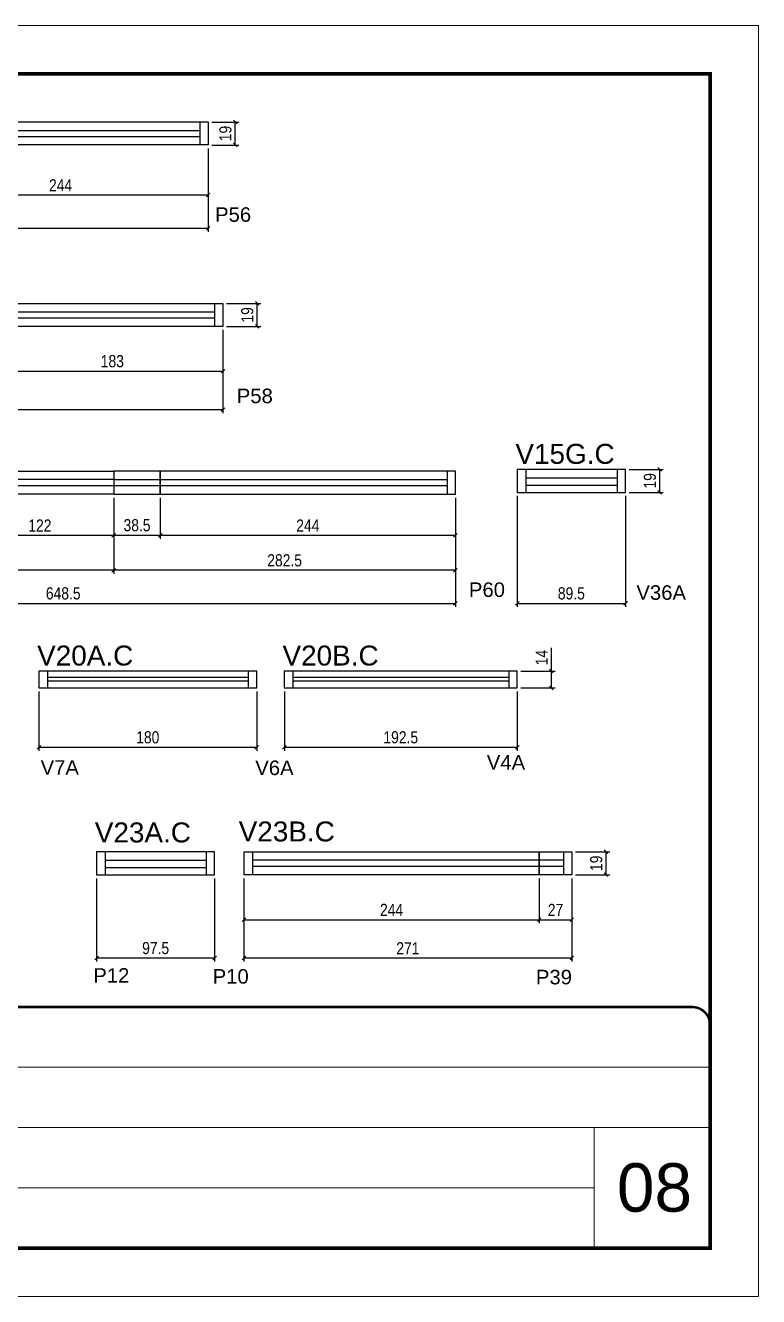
# Model space of a CAD drawing. Header units: millimetres. Extents: x 1659 to 9159, y 667 to 9133.
# Drawn here: x 7944 to 8550, y 1816 to 2866 of the extents above; entities that cross this region are included whole.
import ezdxf

# ---------------------------------------------------------------- set-up
doc = ezdxf.new("R2010")
doc.units = ezdxf.units.MM
doc.linetypes.add('CONTINUO', pattern=[0])
doc.linetypes.add('DASHED', pattern=[0.75, 0.5, -0.25])
for name, color, linetype in [('5', 5, 'Continuous'), ('COTA', 241, 'Continuous'), ('NOMENCLATURA', 7, 'Continuous'), ('Painéis', 200, 'Continuous'), ('SARR_2.2x7', 40, 'Continuous'), ('SARR_EDITAR', 141, 'Continuous')]:
    doc.layers.add(name, color=color, linetype=linetype)
for name, color, linetype, lineweight in [('CARIMBO', 255, 'Continuous', 9), ('Folhas', 255, 'Continuous', 9), ('SARRAFO DE PRESSAO', 251, 'DASHED', 9)]:
    doc.layers.add(name, color=color, linetype=linetype, lineweight=lineweight)
doc.styles.add('ARIAL', font='arial.ttf')
doc.styles.add('COTA TECNICA', font='techl___.ttf', dxfattribs={"height": 10})
doc.styles.add('COTA TECNICA-50', font='techl___.ttf', dxfattribs={"height": 10})
doc.styles.get("Standard").update_dxf_attribs({"font": 'arial.ttf'})
doc.dimstyles.new('COTA PAINEL-50', dxfattribs={"dimtxt": 10, "dimasz": 3, "dimexe": 3, "dimexo": 3, "dimgap": 3, "dimtad": 1, "dimdec": 1, "dimzin": 12, "dimdsep": 46, "dimtxsty": 'COTA TECNICA-50', "dimblk1": 'OBLIQUE', "dimblk2": 'OBLIQUE', "dimsah": 1, "dimcen": 0.9, "dimclrd": 4, "dimclre": 4, "dimclrt": 240, "dimadec": 1, "dimazin": 3, "dimtfac": 1, "dimtdec": 1, "dimtmove": 0, "dimatfit": 3, "dimfxl": 0, "dimtolj": 1, "dimtzin": 12, "dimarcsym": 0})
doc.dimstyles.new('PAINEL', dxfattribs={"dimtxt": 10, "dimasz": 3, "dimexe": 3, "dimexo": 3, "dimgap": 3, "dimtad": 1, "dimdec": 1, "dimzin": 12, "dimdsep": 46, "dimtxsty": 'COTA TECNICA', "dimblk1": 'OBLIQUE', "dimblk2": 'OBLIQUE', "dimsah": 1, "dimcen": 0.9, "dimclrd": 4, "dimclre": 4, "dimclrt": 240, "dimadec": 1, "dimazin": 3, "dimtfac": 1, "dimtdec": 1, "dimtmove": 0, "dimatfit": 3, "dimfxl": 0, "dimtolj": 1, "dimtzin": 12, "dimarcsym": 0})

# ---------------------------------------------------------------- blocks, each defined once
blk = doc.blocks.new('9999999999')
at = {"color": 30, "linetype": 'CONTINUO'}
for p, q in [((98564.6, 34379.6), (99584, 34379.6)), ((98564.6, 34329.8), (99488, 34329.8)), ((99584, 34329.8), (99488, 34329.8)), ((99488, 34329.8), (99488, 34230.2)), ((98564.6, 34280), (99488, 34280))]:
    blk.add_line(p, q, dxfattribs=at)
at = {"color": 30, "linetype": 'CONTINUO', "const_width": 2}
blk.add_lwpolyline([(99584, 34230.2), (99584, 34414.4, 0.414214), (99569, 34429.4), (98229, 34429.4, 0.414214), (98214, 34414.4), (98214, 34245.2, 0.414214), (98229, 34230.2), (99584, 34230.2)], format="xyb", dxfattribs=at)
at = {"layer": 'Folhas'}
blk.add_lwpolyline([(98139, 34190.2), (99624, 34190.2), (99624, 35240.2), (98139, 35240.2)], close=True, dxfattribs=at)
at = {"layer": 'Folhas', "color": 30, "const_width": 3}
blk.add_lwpolyline([(98214, 34230.2), (99584, 34230.2), (99584, 35200.2), (98214, 35200.2)], close=True, dxfattribs=at)
blk = doc.blocks.new('_Oblique')
at = {"color": 0, "linetype": 'ByBlock', "lineweight": -2}
blk.add_line((-0.5, -0.5), (0.5, 0.5), dxfattribs=at)
blk = doc.blocks.new('*D63')
at = {"layer": 'COTA', "color": 4, "linetype": 'ByBlock', "lineweight": -2}
for p, q in [((7851.4, 2764.2), (7851.4, 2722.8)), ((8095.4, 2764.2), (8095.4, 2722.8)), ((8095.4, 2725.8), (7851.4, 2725.8))]:
    blk.add_line(p, q, dxfattribs=at)
at = {"layer": 'Defpoints', "color": 0, "linetype": 'ByBlock'}
for p in [(7851.4, 2767.2), (8095.4, 2767.2), (7851.4, 2725.8)]:
    blk.add_point(p, dxfattribs=at)
at = {"layer": 'COTA', "color": 4, "linetype": 'ByBlock', "lineweight": -2, "xscale": 3, "yscale": 3, "zscale": 3, "rotation": 180}
blk.add_blockref('_Oblique', (7851.4, 2725.8), dxfattribs=at)
at = {"layer": 'COTA', "color": 4, "linetype": 'ByBlock', "lineweight": -2, "xscale": 3, "yscale": 3, "zscale": 3}
blk.add_blockref('_Oblique', (8095.4, 2725.8), dxfattribs=at)
at = {"layer": 'COTA', "color": 240, "linetype": 'ByBlock', "insert": (7973.4, 2733.9), "char_height": 10, "attachment_point": 5, "style": 'COTA TECNICA-50'}
blk.add_mtext('\\A1;244', dxfattribs=at)
blk = doc.blocks.new('*D169')
at = {"layer": 'COTA', "color": 4, "lineweight": -2}
for p, q in [((7606.9, 2764.2), (7606.9, 2695.5)), ((8095.4, 2764.2), (8095.4, 2695.5)), ((7606.9, 2698.5), (8095.4, 2698.5))]:
    blk.add_line(p, q, dxfattribs=at)
at = {"layer": 'Defpoints', "color": 0}
for p in [(7606.9, 2767.2), (8095.4, 2767.2), (8095.4, 2698.5)]:
    blk.add_point(p, dxfattribs=at)
at = {"layer": 'COTA', "color": 4, "lineweight": -2, "xscale": 3, "yscale": 3, "zscale": 3, "rotation": 180}
blk.add_blockref('_Oblique', (7606.9, 2698.5), dxfattribs=at)
at = {"layer": 'COTA', "color": 4, "lineweight": -2, "xscale": 3, "yscale": 3, "zscale": 3}
blk.add_blockref('_Oblique', (8095.4, 2698.5), dxfattribs=at)
at = {"layer": 'COTA', "color": 240, "insert": (7851.2, 2706.6), "char_height": 10, "attachment_point": 5, "style": 'COTA TECNICA'}
blk.add_mtext('\\A1;488.5', dxfattribs=at)
blk = doc.blocks.new('*D170')
at = {"layer": 'COTA', "color": 4, "lineweight": -2}
for p, q in [((8098.4, 2786.2), (8120.8, 2786.2)), ((8117.8, 2767.2), (8117.8, 2786.2)), ((8098.4, 2767.2), (8120.8, 2767.2))]:
    blk.add_line(p, q, dxfattribs=at)
at = {"layer": 'Defpoints', "color": 0}
for p in [(8095.4, 2786.2), (8117.8, 2786.2), (8095.4, 2767.2)]:
    blk.add_point(p, dxfattribs=at)
at = {"layer": 'COTA', "color": 4, "lineweight": -2, "xscale": 3, "yscale": 3, "zscale": 3}
for p, rotation in [((8117.8, 2786.2), 90), ((8117.8, 2767.2), 270)]:
    blk.add_blockref('_Oblique', p, dxfattribs=dict(at, rotation=rotation))
at = {"layer": 'COTA', "color": 240, "insert": (8109.7, 2776.7), "char_height": 10, "attachment_point": 5, "rotation": 90, "style": 'COTA TECNICA'}
blk.add_mtext('\\A1;19', dxfattribs=at)
blk = doc.blocks.new('*D67')
at = {"layer": 'COTA', "color": 4, "lineweight": -2}
for p, q in [((8110.6, 2636.4), (8138.9, 2636.4)), ((8135.9, 2617.4), (8135.9, 2636.4)), ((8110.6, 2617.4), (8138.9, 2617.4))]:
    blk.add_line(p, q, dxfattribs=at)
at = {"layer": 'Defpoints', "color": 0}
for p in [(8107.6, 2636.4), (8135.9, 2636.4), (8107.6, 2617.4)]:
    blk.add_point(p, dxfattribs=at)
at = {"layer": 'COTA', "color": 4, "lineweight": -2, "xscale": 3, "yscale": 3, "zscale": 3}
for p, rotation in [((8135.9, 2636.4), 90), ((8135.9, 2617.4), 270)]:
    blk.add_blockref('_Oblique', p, dxfattribs=dict(at, rotation=rotation))
at = {"layer": 'COTA', "color": 240, "insert": (8127.8, 2626.9), "char_height": 10, "attachment_point": 5, "rotation": 90, "style": 'COTA TECNICA'}
blk.add_mtext('\\A1;19', dxfattribs=at)
blk = doc.blocks.new('*D69')
at = {"layer": 'COTA', "color": 4, "linetype": 'ByBlock', "lineweight": -2}
for p, q in [((7924.7, 2614.4), (7924.7, 2577.4)), ((8107.6, 2614.4), (8107.6, 2577.4)), ((7924.7, 2580.4), (8107.6, 2580.4))]:
    blk.add_line(p, q, dxfattribs=at)
at = {"layer": 'Defpoints', "color": 0, "linetype": 'ByBlock'}
for p in [(7924.7, 2617.4), (8107.6, 2617.4), (8107.6, 2580.4)]:
    blk.add_point(p, dxfattribs=at)
at = {"layer": 'COTA', "color": 4, "linetype": 'ByBlock', "lineweight": -2, "xscale": 3, "yscale": 3, "zscale": 3, "rotation": 180}
blk.add_blockref('_Oblique', (7924.7, 2580.4), dxfattribs=at)
at = {"layer": 'COTA', "color": 4, "linetype": 'ByBlock', "lineweight": -2, "xscale": 3, "yscale": 3, "zscale": 3}
blk.add_blockref('_Oblique', (8107.6, 2580.4), dxfattribs=at)
at = {"layer": 'COTA', "color": 240, "linetype": 'ByBlock', "insert": (8016.2, 2588.6), "char_height": 10, "attachment_point": 5, "style": 'COTA TECNICA-50'}
blk.add_mtext('\\A1;183', dxfattribs=at)
blk = doc.blocks.new('*D172')
at = {"layer": 'COTA', "color": 4, "lineweight": -2}
for p, q in [((7680.7, 2614.4), (7680.7, 2545.7)), ((8107.6, 2614.4), (8107.6, 2545.7)), ((7680.7, 2548.7), (8107.6, 2548.7))]:
    blk.add_line(p, q, dxfattribs=at)
at = {"layer": 'Defpoints', "color": 0}
for p in [(7680.7, 2617.4), (8107.6, 2617.4), (8107.6, 2548.7)]:
    blk.add_point(p, dxfattribs=at)
at = {"layer": 'COTA', "color": 4, "lineweight": -2, "xscale": 3, "yscale": 3, "zscale": 3, "rotation": 180}
blk.add_blockref('_Oblique', (7680.7, 2548.7), dxfattribs=at)
at = {"layer": 'COTA', "color": 4, "lineweight": -2, "xscale": 3, "yscale": 3, "zscale": 3}
blk.add_blockref('_Oblique', (8107.6, 2548.7), dxfattribs=at)
at = {"layer": 'COTA', "color": 240, "insert": (7894.2, 2556.8), "char_height": 10, "attachment_point": 5, "style": 'COTA TECNICA'}
blk.add_mtext('\\A1;427', dxfattribs=at)
blk = doc.blocks.new('*D73')
at = {"layer": 'COTA', "color": 4, "linetype": 'ByBlock', "lineweight": -2}
for p, q in [((7651.3, 2475.9), (7651.3, 2413)), ((8017.3, 2475.9), (8017.3, 2413)), ((8017.3, 2416), (7651.3, 2416))]:
    blk.add_line(p, q, dxfattribs=at)
at = {"layer": 'Defpoints', "color": 0, "linetype": 'ByBlock'}
for p in [(7651.3, 2478.9), (8017.3, 2478.9), (7651.3, 2416)]:
    blk.add_point(p, dxfattribs=at)
at = {"layer": 'COTA', "color": 4, "linetype": 'ByBlock', "lineweight": -2, "xscale": 3, "yscale": 3, "zscale": 3, "rotation": 180}
blk.add_blockref('_Oblique', (7651.3, 2416), dxfattribs=at)
at = {"layer": 'COTA', "color": 4, "linetype": 'ByBlock', "lineweight": -2, "xscale": 3, "yscale": 3, "zscale": 3}
blk.add_blockref('_Oblique', (8017.3, 2416), dxfattribs=at)
at = {"layer": 'COTA', "color": 240, "linetype": 'ByBlock', "insert": (7834.3, 2424.2), "char_height": 10, "attachment_point": 5, "style": 'COTA TECNICA-50'}
blk.add_mtext('\\A1;366', dxfattribs=at)
blk = doc.blocks.new('*D75')
at = {"layer": 'COTA', "color": 4, "linetype": 'ByBlock', "lineweight": -2}
for p, q in [((7895.3, 2475.9), (7895.3, 2441.9)), ((8017.3, 2475.9), (8017.3, 2441.9)), ((7895.3, 2444.9), (8017.3, 2444.9))]:
    blk.add_line(p, q, dxfattribs=at)
at = {"layer": 'Defpoints', "color": 0, "linetype": 'ByBlock'}
for p in [(7895.3, 2478.9), (8017.3, 2478.9), (8017.3, 2444.9)]:
    blk.add_point(p, dxfattribs=at)
at = {"layer": 'COTA', "color": 4, "linetype": 'ByBlock', "lineweight": -2, "xscale": 3, "yscale": 3, "zscale": 3, "rotation": 180}
blk.add_blockref('_Oblique', (7895.3, 2444.9), dxfattribs=at)
at = {"layer": 'COTA', "color": 4, "linetype": 'ByBlock', "lineweight": -2, "xscale": 3, "yscale": 3, "zscale": 3}
blk.add_blockref('_Oblique', (8017.3, 2444.9), dxfattribs=at)
at = {"layer": 'COTA', "color": 240, "linetype": 'ByBlock', "insert": (7956.3, 2452.9), "char_height": 10, "attachment_point": 5, "style": 'COTA TECNICA-50'}
blk.add_mtext('\\A1;122', dxfattribs=at)
blk = doc.blocks.new('*D76')
at = {"layer": 'COTA', "color": 4, "linetype": 'ByBlock', "lineweight": -2}
for p, q in [((8017.3, 2475.9), (8017.3, 2413)), ((8299.8, 2475.9), (8299.8, 2413)), ((8299.8, 2416), (8017.3, 2416))]:
    blk.add_line(p, q, dxfattribs=at)
at = {"layer": 'Defpoints', "color": 0, "linetype": 'ByBlock'}
for p in [(8017.3, 2478.9), (8299.8, 2478.9), (8017.3, 2416)]:
    blk.add_point(p, dxfattribs=at)
at = {"layer": 'COTA', "color": 4, "linetype": 'ByBlock', "lineweight": -2, "xscale": 3, "yscale": 3, "zscale": 3, "rotation": 180}
blk.add_blockref('_Oblique', (8017.3, 2416), dxfattribs=at)
at = {"layer": 'COTA', "color": 4, "linetype": 'ByBlock', "lineweight": -2, "xscale": 3, "yscale": 3, "zscale": 3}
blk.add_blockref('_Oblique', (8299.8, 2416), dxfattribs=at)
at = {"layer": 'COTA', "color": 240, "linetype": 'ByBlock', "insert": (8158.6, 2424.1), "char_height": 10, "attachment_point": 5, "style": 'COTA TECNICA-50'}
blk.add_mtext('\\A1;282.5', dxfattribs=at)
blk = doc.blocks.new('*D144')
at = {"layer": 'COTA', "color": 4, "lineweight": -2}
for p, q in [((7651.3, 2475.9), (7651.3, 2385.6)), ((8299.8, 2475.9), (8299.8, 2385.6)), ((7651.3, 2388.6), (8299.8, 2388.6))]:
    blk.add_line(p, q, dxfattribs=at)
at = {"layer": 'Defpoints', "color": 0}
for p in [(7651.3, 2478.9), (8299.8, 2478.9), (8299.8, 2388.6)]:
    blk.add_point(p, dxfattribs=at)
at = {"layer": 'COTA', "color": 4, "lineweight": -2, "xscale": 3, "yscale": 3, "zscale": 3, "rotation": 180}
blk.add_blockref('_Oblique', (7651.3, 2388.6), dxfattribs=at)
at = {"layer": 'COTA', "color": 4, "lineweight": -2, "xscale": 3, "yscale": 3, "zscale": 3}
blk.add_blockref('_Oblique', (8299.8, 2388.6), dxfattribs=at)
at = {"layer": 'COTA', "color": 240, "insert": (7975.6, 2396.8), "char_height": 10, "attachment_point": 5, "style": 'COTA TECNICA'}
blk.add_mtext('\\A1;648.5', dxfattribs=at)
blk = doc.blocks.new('*D33')
at = {"layer": 'COTA', "color": 4, "lineweight": -2}
for p, q in [((8017.3, 2475.9), (8017.3, 2441.9)), ((8055.8, 2475.9), (8055.8, 2441.9)), ((8017.3, 2444.9), (8055.8, 2444.9))]:
    blk.add_line(p, q, dxfattribs=at)
at = {"layer": 'Defpoints', "color": 0}
for p in [(8017.3, 2478.9), (8055.8, 2478.9), (8055.8, 2444.9)]:
    blk.add_point(p, dxfattribs=at)
at = {"layer": 'COTA', "color": 4, "lineweight": -2, "xscale": 3, "yscale": 3, "zscale": 3, "rotation": 180}
blk.add_blockref('_Oblique', (8017.3, 2444.9), dxfattribs=at)
at = {"layer": 'COTA', "color": 4, "lineweight": -2, "xscale": 3, "yscale": 3, "zscale": 3}
blk.add_blockref('_Oblique', (8055.8, 2444.9), dxfattribs=at)
at = {"layer": 'COTA', "color": 240, "insert": (8036.6, 2453.1), "char_height": 10, "attachment_point": 5, "style": 'COTA TECNICA'}
blk.add_mtext('\\A1;38.5', dxfattribs=at)
blk = doc.blocks.new('*D34')
at = {"layer": 'COTA', "color": 4, "lineweight": -2}
for p, q in [((8055.8, 2475.9), (8055.8, 2441.9)), ((8299.8, 2475.9), (8299.8, 2441.9)), ((8055.8, 2444.9), (8299.8, 2444.9))]:
    blk.add_line(p, q, dxfattribs=at)
at = {"layer": 'Defpoints', "color": 0}
for p in [(8055.8, 2478.9), (8299.8, 2478.9), (8299.8, 2444.9)]:
    blk.add_point(p, dxfattribs=at)
at = {"layer": 'COTA', "color": 4, "lineweight": -2, "xscale": 3, "yscale": 3, "zscale": 3, "rotation": 180}
blk.add_blockref('_Oblique', (8055.8, 2444.9), dxfattribs=at)
at = {"layer": 'COTA', "color": 4, "lineweight": -2, "xscale": 3, "yscale": 3, "zscale": 3}
blk.add_blockref('_Oblique', (8299.8, 2444.9), dxfattribs=at)
at = {"layer": 'COTA', "color": 240, "insert": (8177.8, 2452.9), "char_height": 10, "attachment_point": 5, "style": 'COTA TECNICA'}
blk.add_mtext('\\A1;244', dxfattribs=at)
blk = doc.blocks.new('*D145')
at = {"layer": 'COTA', "color": 4, "linetype": 'ByBlock', "lineweight": -2}
for p, q in [((8350.9, 2477.3), (8350.9, 2385.6)), ((8440.4, 2477.3), (8440.4, 2385.6)), ((8350.9, 2388.6), (8440.4, 2388.6))]:
    blk.add_line(p, q, dxfattribs=at)
at = {"layer": 'Defpoints', "color": 0, "linetype": 'ByBlock'}
for p in [(8350.9, 2480.3), (8440.4, 2480.3), (8440.4, 2388.6)]:
    blk.add_point(p, dxfattribs=at)
at = {"layer": 'COTA', "color": 4, "linetype": 'ByBlock', "lineweight": -2, "xscale": 3, "yscale": 3, "zscale": 3, "rotation": 180}
blk.add_blockref('_Oblique', (8350.9, 2388.6), dxfattribs=at)
at = {"layer": 'COTA', "color": 4, "linetype": 'ByBlock', "lineweight": -2, "xscale": 3, "yscale": 3, "zscale": 3}
blk.add_blockref('_Oblique', (8440.4, 2388.6), dxfattribs=at)
at = {"layer": 'COTA', "color": 240, "linetype": 'ByBlock', "insert": (8395.6, 2396.8), "char_height": 10, "attachment_point": 5, "style": 'COTA TECNICA-50'}
blk.add_mtext('\\A1;89.5', dxfattribs=at)
blk = doc.blocks.new('*D146')
at = {"layer": 'COTA', "color": 4, "lineweight": -2}
for p, q in [((8443.4, 2499.3), (8471.6, 2499.3)), ((8468.6, 2480.3), (8468.6, 2499.3)), ((8443.4, 2480.3), (8471.6, 2480.3))]:
    blk.add_line(p, q, dxfattribs=at)
at = {"layer": 'Defpoints', "color": 0}
for p in [(8440.4, 2499.3), (8468.6, 2499.3), (8440.4, 2480.3)]:
    blk.add_point(p, dxfattribs=at)
at = {"layer": 'COTA', "color": 4, "lineweight": -2, "xscale": 3, "yscale": 3, "zscale": 3}
for p, rotation in [((8468.6, 2499.3), 90), ((8468.6, 2480.3), 270)]:
    blk.add_blockref('_Oblique', p, dxfattribs=dict(at, rotation=rotation))
at = {"layer": 'COTA', "color": 240, "insert": (8460.5, 2489.8), "char_height": 10, "attachment_point": 5, "rotation": 90, "style": 'COTA TECNICA'}
blk.add_mtext('\\A1;19', dxfattribs=at)
blk = doc.blocks.new('*D151')
at = {"layer": 'COTA', "color": 4, "linetype": 'ByBlock', "lineweight": -2}
for p, q in [((7955.5, 2315.7), (7955.5, 2266.7)), ((8135.5, 2315.7), (8135.5, 2266.7)), ((7955.5, 2269.7), (8135.5, 2269.7))]:
    blk.add_line(p, q, dxfattribs=at)
at = {"layer": 'Defpoints', "color": 0, "linetype": 'ByBlock'}
for p in [(7955.5, 2318.7), (8135.5, 2318.7), (8135.5, 2269.7)]:
    blk.add_point(p, dxfattribs=at)
at = {"layer": 'COTA', "color": 4, "linetype": 'ByBlock', "lineweight": -2, "xscale": 3, "yscale": 3, "zscale": 3, "rotation": 180}
blk.add_blockref('_Oblique', (7955.5, 2269.7), dxfattribs=at)
at = {"layer": 'COTA', "color": 4, "linetype": 'ByBlock', "lineweight": -2, "xscale": 3, "yscale": 3, "zscale": 3}
blk.add_blockref('_Oblique', (8135.5, 2269.7), dxfattribs=at)
at = {"layer": 'COTA', "color": 240, "linetype": 'ByBlock', "insert": (8045.5, 2277.9), "char_height": 10, "attachment_point": 5, "style": 'COTA TECNICA-50'}
blk.add_mtext('\\A1;180', dxfattribs=at)
blk = doc.blocks.new('*D152')
at = {"layer": 'COTA', "color": 4, "linetype": 'ByBlock', "lineweight": -2}
for p, q in [((8158.4, 2315.7), (8158.4, 2266.7)), ((8350.9, 2315.7), (8350.9, 2266.7)), ((8158.4, 2269.7), (8350.9, 2269.7))]:
    blk.add_line(p, q, dxfattribs=at)
at = {"layer": 'Defpoints', "color": 0, "linetype": 'ByBlock'}
for p in [(8158.4, 2318.7), (8350.9, 2318.7), (8350.9, 2269.7)]:
    blk.add_point(p, dxfattribs=at)
at = {"layer": 'COTA', "color": 4, "linetype": 'ByBlock', "lineweight": -2, "xscale": 3, "yscale": 3, "zscale": 3, "rotation": 180}
blk.add_blockref('_Oblique', (8158.4, 2269.7), dxfattribs=at)
at = {"layer": 'COTA', "color": 4, "linetype": 'ByBlock', "lineweight": -2, "xscale": 3, "yscale": 3, "zscale": 3}
blk.add_blockref('_Oblique', (8350.9, 2269.7), dxfattribs=at)
at = {"layer": 'COTA', "color": 240, "linetype": 'ByBlock', "insert": (8254.6, 2277.9), "char_height": 10, "attachment_point": 5, "style": 'COTA TECNICA-50'}
blk.add_mtext('\\A1;192.5', dxfattribs=at)
blk = doc.blocks.new('*D153')
at = {"layer": 'COTA', "color": 4, "lineweight": -2}
for p, q in [((8379.1, 2332.7), (8379.1, 2351.8)), ((8353.9, 2332.7), (8382.1, 2332.7)), ((8379.1, 2318.7), (8379.1, 2332.7)), ((8353.9, 2318.7), (8382.1, 2318.7))]:
    blk.add_line(p, q, dxfattribs=at)
at = {"layer": 'Defpoints', "color": 0}
for p in [(8350.9, 2332.7), (8379.1, 2332.7), (8350.9, 2318.7)]:
    blk.add_point(p, dxfattribs=at)
at = {"layer": 'COTA', "color": 4, "lineweight": -2, "xscale": 3, "yscale": 3, "zscale": 3}
for p, rotation in [((8379.1, 2332.7), 90), ((8379.1, 2318.7), 270)]:
    blk.add_blockref('_Oblique', p, dxfattribs=dict(at, rotation=rotation))
at = {"layer": 'COTA', "color": 240, "insert": (8371, 2343.8), "char_height": 10, "attachment_point": 5, "rotation": 90, "style": 'COTA TECNICA'}
blk.add_mtext('\\A1;14', dxfattribs=at)
blk = doc.blocks.new('*D184')
at = {"layer": 'COTA', "color": 4, "linetype": 'ByBlock', "lineweight": -2}
for p, q in [((8003.2, 2161.4), (8003.2, 2092.7)), ((8100.7, 2161.4), (8100.7, 2092.7)), ((8003.2, 2095.7), (8100.7, 2095.7))]:
    blk.add_line(p, q, dxfattribs=at)
at = {"layer": 'Defpoints', "color": 0, "linetype": 'ByBlock'}
for p in [(8003.2, 2164.4), (8100.7, 2164.4), (8100.7, 2095.7)]:
    blk.add_point(p, dxfattribs=at)
at = {"layer": 'COTA', "color": 4, "linetype": 'ByBlock', "lineweight": -2, "xscale": 3, "yscale": 3, "zscale": 3, "rotation": 180}
blk.add_blockref('_Oblique', (8003.2, 2095.7), dxfattribs=at)
at = {"layer": 'COTA', "color": 4, "linetype": 'ByBlock', "lineweight": -2, "xscale": 3, "yscale": 3, "zscale": 3}
blk.add_blockref('_Oblique', (8100.7, 2095.7), dxfattribs=at)
at = {"layer": 'COTA', "color": 240, "linetype": 'ByBlock', "insert": (8052, 2103.8), "char_height": 10, "attachment_point": 5, "style": 'COTA TECNICA-50'}
blk.add_mtext('\\A1;97.5', dxfattribs=at)
blk = doc.blocks.new('*D90')
at = {"layer": 'COTA', "color": 4, "lineweight": -2}
for p, q in [((8399, 2183.4), (8427.3, 2183.4)), ((8424.3, 2164.4), (8424.3, 2183.4)), ((8399, 2164.4), (8427.3, 2164.4))]:
    blk.add_line(p, q, dxfattribs=at)
at = {"layer": 'Defpoints', "color": 0}
for p in [(8396, 2183.4), (8424.3, 2183.4), (8396, 2164.4)]:
    blk.add_point(p, dxfattribs=at)
at = {"layer": 'COTA', "color": 4, "lineweight": -2, "xscale": 3, "yscale": 3, "zscale": 3}
for p, rotation in [((8424.3, 2183.4), 90), ((8424.3, 2164.4), 270)]:
    blk.add_blockref('_Oblique', p, dxfattribs=dict(at, rotation=rotation))
at = {"layer": 'COTA', "color": 240, "insert": (8416.2, 2173.9), "char_height": 10, "attachment_point": 5, "rotation": 90, "style": 'COTA TECNICA'}
blk.add_mtext('\\A1;19', dxfattribs=at)
blk = doc.blocks.new('*D91')
at = {"layer": 'COTA', "color": 4, "linetype": 'ByBlock', "lineweight": -2}
for p, q in [((8125, 2161.4), (8125, 2124.3)), ((8369, 2161.4), (8369, 2124.3)), ((8125, 2127.3), (8369, 2127.3))]:
    blk.add_line(p, q, dxfattribs=at)
at = {"layer": 'Defpoints', "color": 0, "linetype": 'ByBlock'}
for p in [(8125, 2164.4), (8369, 2164.4), (8369, 2127.3)]:
    blk.add_point(p, dxfattribs=at)
at = {"layer": 'COTA', "color": 4, "linetype": 'ByBlock', "lineweight": -2, "xscale": 3, "yscale": 3, "zscale": 3, "rotation": 180}
blk.add_blockref('_Oblique', (8125, 2127.3), dxfattribs=at)
at = {"layer": 'COTA', "color": 4, "linetype": 'ByBlock', "lineweight": -2, "xscale": 3, "yscale": 3, "zscale": 3}
blk.add_blockref('_Oblique', (8369, 2127.3), dxfattribs=at)
at = {"layer": 'COTA', "color": 240, "linetype": 'ByBlock', "insert": (8247, 2135.4), "char_height": 10, "attachment_point": 5, "style": 'COTA TECNICA-50'}
blk.add_mtext('\\A1;244', dxfattribs=at)
blk = doc.blocks.new('*D92')
at = {"layer": 'COTA', "color": 4, "linetype": 'ByBlock', "lineweight": -2}
for p, q in [((8369, 2161.4), (8369, 2124.3)), ((8396, 2161.4), (8396, 2124.3)), ((8369, 2127.3), (8396, 2127.3))]:
    blk.add_line(p, q, dxfattribs=at)
at = {"layer": 'Defpoints', "color": 0, "linetype": 'ByBlock'}
for p in [(8369, 2164.4), (8396, 2164.4), (8396, 2127.3)]:
    blk.add_point(p, dxfattribs=at)
at = {"layer": 'COTA', "color": 4, "linetype": 'ByBlock', "lineweight": -2, "xscale": 3, "yscale": 3, "zscale": 3, "rotation": 180}
blk.add_blockref('_Oblique', (8369, 2127.3), dxfattribs=at)
at = {"layer": 'COTA', "color": 4, "linetype": 'ByBlock', "lineweight": -2, "xscale": 3, "yscale": 3, "zscale": 3}
blk.add_blockref('_Oblique', (8396, 2127.3), dxfattribs=at)
at = {"layer": 'COTA', "color": 240, "linetype": 'ByBlock', "insert": (8382.5, 2135.4), "char_height": 10, "attachment_point": 5, "style": 'COTA TECNICA-50'}
blk.add_mtext('\\A1;27', dxfattribs=at)
blk = doc.blocks.new('*D185')
at = {"layer": 'COTA', "color": 4, "lineweight": -2}
for p, q in [((8125, 2161.4), (8125, 2092.7)), ((8396, 2161.4), (8396, 2092.7)), ((8125, 2095.7), (8396, 2095.7))]:
    blk.add_line(p, q, dxfattribs=at)
at = {"layer": 'Defpoints', "color": 0}
for p in [(8125, 2164.4), (8396, 2164.4), (8396, 2095.7)]:
    blk.add_point(p, dxfattribs=at)
at = {"layer": 'COTA', "color": 4, "lineweight": -2, "xscale": 3, "yscale": 3, "zscale": 3, "rotation": 180}
blk.add_blockref('_Oblique', (8125, 2095.7), dxfattribs=at)
at = {"layer": 'COTA', "color": 4, "lineweight": -2, "xscale": 3, "yscale": 3, "zscale": 3}
blk.add_blockref('_Oblique', (8396, 2095.7), dxfattribs=at)
at = {"layer": 'COTA', "color": 240, "insert": (8260.5, 2103.7), "char_height": 10, "attachment_point": 5, "style": 'COTA TECNICA'}
blk.add_mtext('\\A1;271', dxfattribs=at)

msp = doc.modelspace()

# ---------------------------------------------------------------- linework, layer by layer
at = {"layer": 'Painéis'}
for points in [[(7851.43, 2786.23), (8095.42, 2786.23), (8095.42, 2767.23), (7851.43, 2767.23)], [(7924.66, 2636.42), (8107.66, 2636.42), (8107.66, 2617.42), (7924.66, 2617.42)], [(7895.33, 2497.9), (8017.33, 2497.9), (8017.33, 2478.9), (7895.33, 2478.9)], [(8055.82, 2497.9), (8017.33, 2497.9), (8017.33, 2478.9), (8055.82, 2478.9)], [(8299.82, 2497.9), (8055.82, 2497.9), (8055.82, 2478.9), (8299.82, 2478.9)], [(8369.04, 2164.38), (8125.04, 2164.38), (8125.04, 2183.38), (8369.04, 2183.38)], [(8369.04, 2183.38), (8396.04, 2183.38), (8396.04, 2164.38), (8369.04, 2164.38)]]:
    msp.add_lwpolyline(points, close=True, dxfattribs=at)
at = {"layer": 'Painéis', "linetype": 'ByBlock'}
for points in [[(8350.87, 2499.3), (8350.87, 2480.3), (8440.37, 2480.3), (8440.37, 2499.3)], [(7955.54, 2332.71), (7955.54, 2318.71), (8135.54, 2318.71), (8135.54, 2332.71)], [(8158.35, 2332.71), (8158.35, 2318.71), (8350.85, 2318.71), (8350.85, 2332.71)], [(8003.22, 2183.38), (8003.22, 2164.38), (8100.72, 2164.38), (8100.72, 2183.38)]]:
    msp.add_lwpolyline(points, close=True, dxfattribs=at)
at = {"layer": 'SARR_2.2x7', "linetype": 'Continuous'}
for p, q in [((8088.42, 2786.23), (8088.42, 2767.23)), ((7851.43, 2779.23), (8088.42, 2779.23)), ((7851.43, 2774.23), (8088.42, 2774.23)), ((8100.65, 2636.42), (8100.65, 2617.42)), ((7924.66, 2629.42), (8100.65, 2629.42)), ((7924.66, 2624.42), (8100.65, 2624.42)), ((8357.87, 2499.3), (8357.87, 2480.3)), ((8433.37, 2499.3), (8433.37, 2480.3)), ((8017.33, 2490.9), (7658.33, 2490.9)), ((8017.33, 2490.9), (8292.82, 2490.9)), ((8292.82, 2497.9), (8292.82, 2478.9)), ((8357.87, 2492.3), (8433.37, 2492.3)), ((7658.33, 2485.9), (8017.33, 2485.9)), ((8017.33, 2485.9), (8292.82, 2485.9)), ((8357.87, 2486.3), (8433.37, 2486.3)), ((7962.54, 2332.71), (7962.54, 2318.71)), ((8128.54, 2332.71), (8128.54, 2318.71)), ((8165.35, 2332.71), (8165.35, 2318.71)), ((8343.85, 2332.71), (8343.85, 2318.71)), ((8010.22, 2183.38), (8010.22, 2164.38)), ((8010.22, 2176.38), (8093.72, 2176.38)), ((8093.72, 2183.38), (8093.72, 2164.38)), ((8132.04, 2183.38), (8132.04, 2164.38)), ((8389.03, 2176.38), (8132.04, 2176.38)), ((8389.03, 2183.38), (8389.03, 2164.38)), ((8010.22, 2170.38), (8093.72, 2170.38)), ((8132.04, 2171.38), (8389.03, 2171.38))]:
    msp.add_line(p, q, dxfattribs=at)
at = {"layer": 'SARR_EDITAR', "linetype": 'Continuous'}
for p, q in [((7962.54, 2327.71), (8128.54, 2327.71)), ((7962.54, 2324.71), (8128.54, 2324.71)), ((8165.35, 2327.71), (8343.85, 2327.71)), ((8165.35, 2324.71), (8343.85, 2324.71))]:
    msp.add_line(p, q, dxfattribs=at)

# ---------------------------------------------------------------- block references
at = {"layer": 'SARRAFO DE PRESSAO', "color": 6, "linetype": 'ByBlock'}
msp.add_blockref('9999999999', (-91073.62, -32374.22), dxfattribs=at)

# ---------------------------------------------------------------- texts
at = {"layer": '5', "linetype": 'Continuous'}
for s, p in [('P56', (8101.1, 2703.77)), ('P58', (8119.03, 2553.97)), ('P60', (8310.91, 2393.9)), ('V36A', (8449.37, 2391.52)), ('V7A', (7956.92, 2247.01)), ('V6A', (8134.34, 2246.77)), ('V4A', (8325.72, 2251.26)), ('P12', (8000.47, 2075.23)), ('P10', (8099.13, 2074.47)), ('P39', (8366.31, 2073.9))]:
    msp.add_text(s, height=12, rotation=359.99996, dxfattribs=at).set_placement(p)
at = {"layer": 'CARIMBO', "style": 'ARIAL'}
msp.add_text('08', height=40, dxfattribs=at).set_placement((8433.22, 1886.13))
at = {"layer": 'NOMENCLATURA', "linetype": 'Continuous'}
for s, p in [('V15G.C', (8349.37, 2503.83)), ('V20A.C', (7954.05, 2337.24)), ('V20B.C', (8156.86, 2337.24)), ('V23A.C', (8001.73, 2191.13)), ('V23B.C', (8120.66, 2191.93))]:
    msp.add_text(s, height=16.5, dxfattribs=at).set_placement(p)

# ---------------------------------------------------------------- dimensions: what is measured, and where the dimension line sits
at = {"layer": 'COTA', "color": 5}
for base, p1, p2, picture, middle in [((8117.82, 2786.23), (8095.42, 2767.23), (8095.42, 2786.23), '*D170', (8109.73, 2776.73)), ((8468.63, 2499.3), (8440.37, 2480.3), (8440.37, 2499.3), '*D146', (8460.54, 2489.8)), ((8379.11, 2332.71), (8350.85, 2318.71), (8350.85, 2332.71), '*D153', (8371.03, 2343.77))]:
    dim = msp.add_linear_dim(base=base, p1=p1, p2=p2, angle=90, dimstyle='PAINEL', dxfattribs=at)
    dim.commit()
    dim.dimension.update_dxf_attribs({"geometry": picture, "text_midpoint": middle})
for base, p1, p2, picture, middle in [((8095.42, 2698.52), (7606.93, 2767.23), (8095.42, 2767.23), '*D169', (7851.18, 2706.65)), ((8107.65, 2548.71), (7680.66, 2617.42), (8107.65, 2617.42), '*D172', (7894.15, 2556.78)), ((8299.82, 2388.64), (7651.33, 2478.9), (8299.82, 2478.9), '*D144', (7975.58, 2396.77)), ((8055.82, 2444.86), (8017.33, 2478.9), (8055.82, 2478.9), '*D33', (8036.58, 2453.1)), ((8299.82, 2444.86), (8055.82, 2478.9), (8299.82, 2478.9), '*D34', (8177.82, 2452.94)), ((8396.03, 2095.67), (8125.04, 2164.38), (8396.03, 2164.38), '*D185', (8260.54, 2103.74))]:
    dim = msp.add_linear_dim(base=base, p1=p1, p2=p2, dimstyle='PAINEL', dxfattribs=at)
    dim.commit()
    dim.dimension.update_dxf_attribs({"geometry": picture, "text_midpoint": middle})
at = {"layer": 'COTA', "color": 1, "linetype": 'ByBlock'}
for base, p1, p2, picture, middle in [((7851.43, 2725.84), (8095.42, 2767.23), (7851.43, 2767.23), '*D63', (7973.43, 2733.91)), ((8107.65, 2580.38), (7924.66, 2617.42), (8107.65, 2617.42), '*D69', (8016.15, 2588.62)), ((7651.33, 2415.96), (8017.33, 2478.9), (7651.33, 2478.9), '*D73', (7834.33, 2424.18)), ((8017.33, 2444.86), (7895.33, 2478.9), (8017.33, 2478.9), '*D75', (7956.33, 2452.92)), ((8017.33, 2415.96), (8299.82, 2478.9), (8017.33, 2478.9), '*D76', (8158.58, 2424.09)), ((8440.37, 2388.64), (8350.87, 2480.3), (8440.37, 2480.3), '*D145', (8395.62, 2396.78)), ((8135.54, 2269.73), (7955.54, 2318.71), (8135.54, 2318.71), '*D151', (8045.54, 2277.85)), ((8350.85, 2269.73), (8158.35, 2318.71), (8350.85, 2318.71), '*D152', (8254.6, 2277.87)), ((8100.72, 2095.67), (8003.22, 2164.38), (8100.72, 2164.38), '*D184', (8051.97, 2103.81)), ((8369.04, 2127.34), (8125.04, 2164.38), (8369.04, 2164.38), '*D91', (8247.04, 2135.41)), ((8396.03, 2127.34), (8369.04, 2164.38), (8396.03, 2164.38), '*D92', (8382.54, 2135.41))]:
    dim = msp.add_linear_dim(base=base, p1=p1, p2=p2, dimstyle='COTA PAINEL-50', override={"dimarcsym": 1}, dxfattribs=at)
    dim.commit()
    dim.dimension.update_dxf_attribs({"geometry": picture, "text_midpoint": middle})
at = {"layer": 'COTA'}
for base, p1, p2, picture, middle in [((8135.91, 2636.42), (8107.65, 2617.42), (8107.65, 2636.42), '*D67', (8127.83, 2626.92)), ((8424.3, 2183.38), (8396.03, 2164.38), (8396.03, 2183.38), '*D90', (8416.21, 2173.88))]:
    dim = msp.add_linear_dim(base=base, p1=p1, p2=p2, angle=90, dimstyle='PAINEL', dxfattribs=at)
    dim.commit()
    dim.dimension.update_dxf_attribs({"geometry": picture, "text_midpoint": middle})

doc.saveas('drawing.dxf')
